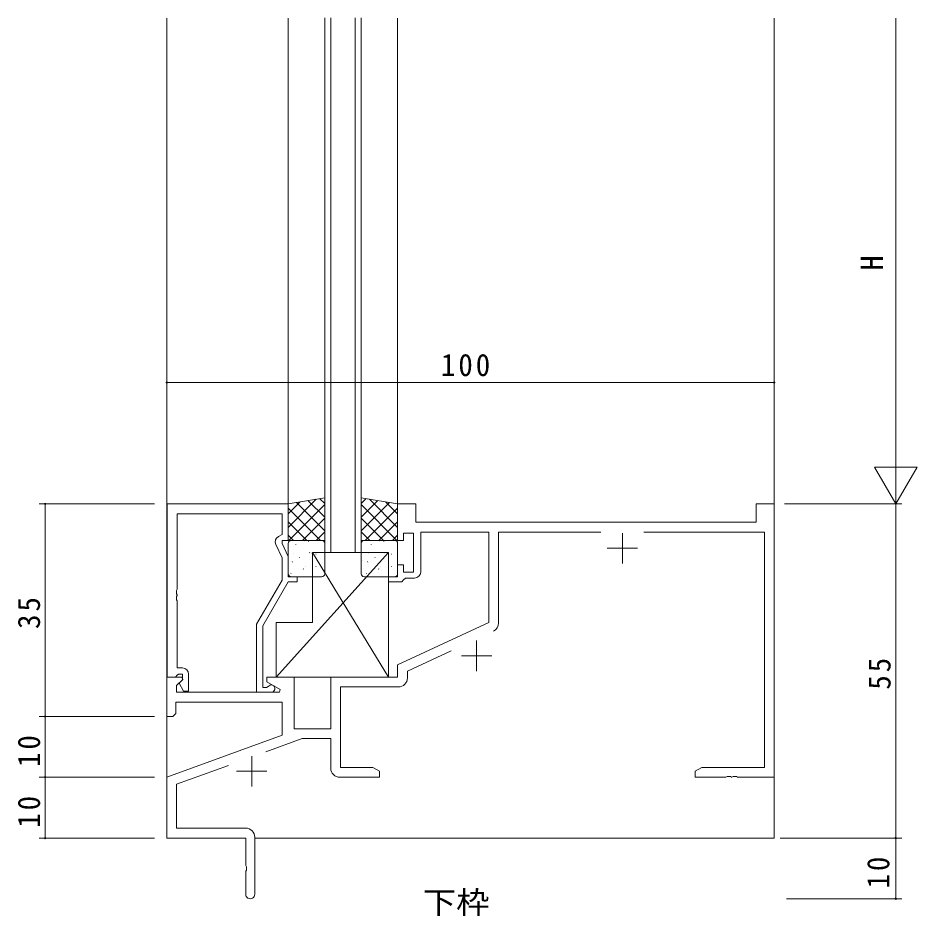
# Model space of a CAD drawing. Units: millimetres on the paper. Extents: x -420 to 373, y -297 to 267.
# Drawn here: x -181.7 to -33.7, y -76.5 to 71.4 of the extents above; entities that cross this region are included whole.
import ezdxf
from ezdxf.enums import TextEntityAlignment as Align

# ---------------------------------------------------------------- set-up
doc = ezdxf.new("R2010")
doc.units = ezdxf.units.MM
doc.layers.add('0-2_YKK_ZWAK', color=3, linetype='Continuous')
for name, color, linetype, lineweight in [('0-3_YKK_11', 7, 'Continuous', 9), ('0-4_YKK_12', 2, 'Continuous', 9), ('0-6_YKK_13', 4, 'Continuous', 9), ('0-7_YKK_D', 6, 'Continuous', 9)]:
    doc.layers.add(name, color=color, linetype=linetype, lineweight=lineweight)
doc.styles.add('ＭＳ ゴシック', font='')
doc.styles.get('ＭＳ ゴシック').set_extended_font_data('MS Gothic')

msp = doc.modelspace()

# ---------------------------------------------------------------- linework, layer by layer
at = {"layer": '0-3_YKK_11'}
for p, q in [((-137.211, -8.647), (-157.111, -8.647)), ((-157.111, -8.647), (-157.111, -37.147)), ((-137.211, -14.647), (-137.211, -8.647)), ((-119.21, -8.647), (-116.21, -8.647)), ((-119.21, -14.647), (-119.21, -8.647)), ((-116.21, -8.647), (-116.21, -11.647)), ((-60.21, -8.647), (-57.21, -8.647)), ((-60.21, -11.647), (-60.21, -8.647)), ((-57.21, -8.647), (-57.21, -53.647)), ((-155.481, -10.277), (-138.211, -10.277)), ((-155.481, -22.689), (-155.481, -10.277)), ((-138.211, -10.277), (-138.211, -13.647)), ((-116.21, -11.647), (-60.21, -11.647)), ((-115.41, -13.277), (-115.41, -19.847)), ((-104.21, -13.277), (-115.41, -13.277)), ((-104.21, -28.153), (-104.21, -13.277)), ((-102.58, -13.277), (-102.58, -28.235)), ((-85.746, -13.277), (-102.58, -13.277)), ((-58.84, -13.277), (-78.674, -13.277)), ((-58.84, -52.017), (-58.84, -13.277)), ((-138.211, -13.647), (-138.838, -14.009)), ((-138.211, -14.647), (-137.211, -14.647)), ((-138.211, -15.147), (-138.211, -14.647)), ((-118.21, -14.647), (-119.21, -14.647)), ((-118.21, -13.447), (-118.21, -14.647)), ((-116.61, -13.447), (-118.21, -13.447)), ((-116.61, -19.847), (-116.61, -13.447)), ((-82.21, -13.447), (-82.21, -18.447)), ((-139.244, -15.298), (-138.211, -17.513)), ((-137.211, -17.292), (-138.211, -15.147)), ((-84.71, -15.947), (-79.71, -15.947)), ((-138.211, -17.513), (-138.211, -21.179)), ((-137.211, -20.647), (-137.211, -17.292)), ((-119.21, -18.647), (-118.21, -18.647)), ((-119.21, -20.647), (-119.21, -18.647)), ((-118.21, -18.647), (-118.21, -19.847)), ((-135.711, -20.647), (-137.211, -20.647)), ((-135.711, -21.447), (-135.711, -20.647)), ((-120.71, -20.647), (-119.21, -20.647)), ((-120.71, -21.447), (-120.71, -20.647)), ((-118.21, -19.847), (-116.61, -19.847)), ((-138.211, -21.179), (-142.411, -28.454)), ((-141.411, -28.722), (-137.211, -21.447)), ((-137.211, -21.447), (-135.711, -21.447)), ((-118.51, -21.447), (-120.71, -21.447)), ((-118.21, -21.147), (-118.51, -21.447)), ((-117.91, -20.847), (-118.21, -21.147)), ((-116.41, -20.847), (-117.91, -20.847)), ((-155.601, -22.872), (-155.481, -22.689)), ((-155.601, -23.422), (-155.601, -22.872)), ((-155.481, -23.606), (-155.601, -23.422)), ((-155.481, -23.689), (-155.481, -23.606)), ((-155.601, -23.872), (-155.481, -23.689)), ((-155.601, -24.422), (-155.601, -23.872)), ((-155.481, -24.606), (-155.601, -24.422)), ((-155.481, -35.647), (-155.481, -24.606)), ((-142.411, -28.454), (-142.411, -39.647)), ((-141.411, -38.847), (-141.411, -28.722)), ((-119.21, -35.147), (-104.21, -28.153)), ((-106.21, -31.147), (-106.21, -36.147)), ((-110.402, -32.839), (-117.58, -36.186)), ((-108.71, -33.647), (-103.71, -33.647)), ((-119.21, -37.147), (-119.21, -35.147)), ((-155.781, -37.147), (-155.481, -36.847)), ((-154.611, -35.647), (-155.481, -35.647)), ((-155.481, -36.847), (-155.281, -36.647)), ((-155.281, -36.647), (-154.611, -36.647)), ((-154.611, -36.647), (-154.611, -37.573)), ((-153.611, -39.447), (-153.611, -36.647)), ((-117.58, -36.186), (-117.58, -37.277)), ((-157.21, -37.147), (-154.734, -37.147)), ((-157.21, -43.647), (-157.21, -37.147)), ((-157.111, -37.147), (-155.781, -37.147)), ((-154.573, -37.535), (-155.58, -38.542)), ((-154.611, -37.573), (-155.185, -38.147)), ((-155.185, -38.147), (-154.434, -39.447)), ((-154.734, -37.147), (-154.573, -37.535)), ((-140.71, -37.147), (-136.21, -37.147)), ((-140.71, -37.947), (-140.71, -37.147)), ((-138.545, -39.197), (-140.71, -37.947)), ((-136.21, -37.147), (-136.21, -45.647)), ((-130.21, -37.147), (-119.21, -37.147)), ((-130.21, -45.647), (-130.21, -37.147)), ((-155.58, -38.542), (-155.58, -39.647)), ((-155.58, -39.647), (-138.665, -39.647)), ((-154.434, -39.447), (-153.611, -39.447)), ((-142.411, -39.647), (-140.011, -39.647)), ((-140.759, -38.847), (-141.411, -38.847)), ((-140.51, -38.714), (-140.759, -38.847)), ((-138.665, -39.647), (-138.545, -39.197)), ((-128.58, -38.777), (-128.58, -52.017)), ((-119.08, -38.777), (-128.58, -38.777)), ((-155.71, -41.277), (-155.71, -43.147)), ((-138.21, -41.277), (-155.71, -41.277)), ((-138.21, -46.732), (-138.21, -41.277)), ((-156.21, -43.647), (-157.21, -43.647)), ((-155.71, -43.147), (-156.21, -43.647)), ((-136.21, -45.647), (-130.21, -45.647)), ((-157.21, -53.647), (-138.21, -46.732)), ((-134.942, -47.277), (-140.889, -49.442)), ((-130.21, -47.277), (-134.942, -47.277)), ((-130.21, -52.147), (-130.21, -47.277)), ((-143.21, -50.147), (-143.21, -55.147)), ((-147.048, -51.683), (-155.58, -54.789)), ((-145.71, -52.647), (-140.71, -52.647)), ((-128.58, -52.017), (-123.301, -52.017)), ((-123.301, -52.017), (-122.21, -52.647)), ((-122.21, -52.647), (-122.21, -53.647)), ((-70.21, -52.647), (-69.119, -52.017)), ((-70.21, -53.647), (-70.21, -52.647)), ((-69.119, -52.017), (-58.84, -52.017)), ((-157.21, -63.647), (-157.21, -53.647)), ((-122.21, -53.647), (-128.71, -53.647)), ((-65.168, -53.647), (-70.21, -53.647)), ((-64.985, -53.527), (-65.168, -53.647)), ((-64.435, -53.527), (-64.985, -53.527)), ((-64.251, -53.647), (-64.435, -53.527)), ((-64.168, -53.647), (-64.251, -53.647)), ((-63.985, -53.527), (-64.168, -53.647)), ((-63.435, -53.527), (-63.985, -53.527)), ((-63.251, -53.647), (-63.435, -53.527)), ((-57.21, -53.647), (-63.251, -53.647)), ((-155.58, -54.789), (-155.58, -62.017)), ((-155.58, -62.017), (-144.21, -62.017)), ((-142.71, -63.517), (-142.71, -72.897)), ((-144.21, -63.647), (-157.21, -63.647)), ((-144.21, -68.189), (-144.21, -63.647)), ((-144.09, -68.372), (-144.21, -68.189)), ((-144.21, -69.106), (-144.09, -68.922)), ((-144.21, -72.897), (-144.21, -69.106)), ((-144.09, -68.922), (-144.09, -68.372))]:
    msp.add_line(p, q, dxfattribs=at)
for centre, radius, start, end in [((-138.338, -14.875), 1, 120.00002, 205.00002), ((-116.41, -19.847), 1, 270, 359.99998), ((-104.08, -28.235), 1.5, 294.99998, 359.99998), ((-154.611, -36.647), 1, 0, 89.99998), ((-140.011, -39.047), 0.6, 270.00002, 146.25102), ((-119.08, -37.277), 1.5, 270, 359.99998), ((-128.71, -52.147), 1.5, 180, 269.99998), ((-144.21, -63.517), 1.5, 0, 89.99998), ((-143.46, -72.897), 0.75, 179.99998, 0)]:
    msp.add_arc(centre, radius, start, end, dxfattribs=at)
at = {"layer": '0-4_YKK_12'}
for p, q in [((-157.211, -63.647), (-157.211, 71.349)), ((-137.211, -8.647), (-137.211, 71.349)), ((-131.211, -16.647), (-131.211, 71.373)), ((-130.211, -16.647), (-130.211, 71.373)), ((-126.211, -16.647), (-126.211, 71.373)), ((-125.211, -16.647), (-125.211, 71.373)), ((-119.211, -8.647), (-119.211, 71.349)), ((-57.211, -63.647), (-57.211, 71.349)), ((-125.211, -16.647), (-131.211, -16.647)), ((-142.71, -63.647), (-57.211, -63.647))]:
    msp.add_line(p, q, dxfattribs=at)
at = {"layer": '0-6_YKK_13'}
for p, q in [((-131.211, -7.647), (-137.211, -8.647)), ((-132.587, -7.877), (-137.211, -12.5)), ((-135.281, -8.326), (-137.211, -10.255)), ((-137.211, -8.647), (-137.211, -14.647)), ((-131.211, -8.745), (-137.113, -14.647)), ((-135.857, -8.422), (-131.211, -13.068)), ((-133.933, -8.101), (-131.211, -10.823)), ((-132.009, -7.78), (-131.211, -8.578)), ((-131.211, -14.647), (-131.211, -7.647)), ((-125.211, -7.647), (-119.211, -8.647)), ((-125.211, -14.647), (-125.211, -7.647)), ((-124.414, -7.78), (-125.211, -8.578)), ((-122.489, -8.101), (-125.211, -10.823)), ((-120.565, -8.422), (-125.211, -13.068)), ((-125.211, -8.745), (-119.309, -14.647)), ((-123.835, -7.877), (-119.211, -12.5)), ((-121.141, -8.326), (-119.211, -10.255)), ((-119.211, -8.647), (-119.211, -14.647)), ((-137.211, -9.313), (-131.877, -14.647)), ((-119.211, -9.313), (-124.545, -14.647)), ((-137.211, -11.558), (-134.122, -14.647)), ((-131.211, -10.99), (-134.868, -14.647)), ((-125.211, -10.99), (-121.554, -14.647)), ((-119.211, -11.558), (-122.3, -14.647)), ((-131.211, -13.236), (-132.623, -14.647)), ((-125.211, -13.236), (-123.799, -14.647)), ((-137.211, -13.803), (-136.367, -14.647)), ((-137.211, -14.647), (-131.211, -14.647)), ((-136.711, -14.647), (-131.711, -14.647)), ((-134.584, -14.742), (-134.577, -14.749)), ((-119.211, -14.647), (-125.211, -14.647)), ((-124.711, -14.647), (-119.711, -14.647)), ((-122.184, -14.742), (-122.177, -14.749)), ((-119.211, -13.803), (-120.055, -14.647)), ((-137.211, -20.147), (-137.211, -15.147)), ((-135.976, -15.268), (-135.933, -15.292)), ((-133.9, -14.836), (-133.856, -14.86)), ((-131.211, -15.147), (-131.211, -20.147)), ((-125.211, -20.147), (-125.211, -15.147)), ((-123.576, -15.268), (-123.533, -15.292)), ((-121.5, -14.836), (-121.456, -14.86)), ((-119.211, -15.147), (-119.211, -20.147)), ((-120.711, -16.649), (-139.211, -37.147)), ((-136.403, -16.725), (-136.397, -16.732)), ((-135.333, -17.46), (-135.29, -17.484)), ((-133.685, -16.614), (-133.639, -16.703)), ((-133.309, -16.725), (-133.265, -16.749)), ((-133.211, -16.649), (-120.711, -37.147)), ((-132.642, -16.91), (-132.636, -16.917)), ((-131.232, -16.293), (-131.211, -16.304)), ((-124.003, -16.725), (-123.996, -16.732)), ((-122.933, -17.46), (-122.89, -17.484)), ((-121.285, -16.614), (-121.239, -16.703)), ((-120.909, -16.725), (-120.865, -16.749)), ((-120.711, -16.649), (-120.711, -37.147)), ((-120.242, -16.91), (-120.236, -16.917)), ((-136.575, -18.139), (-136.528, -18.227)), ((-134.428, -18.93), (-134.422, -18.937)), ((-132.666, -18.917), (-132.622, -18.941)), ((-125.01, -17.892), (-124.966, -17.916)), ((-124.175, -18.139), (-124.128, -18.227)), ((-122.028, -18.93), (-122.022, -18.937)), ((-120.266, -18.917), (-120.222, -18.941)), ((-136.767, -20.084), (-136.723, -20.107)), ((-131.711, -20.647), (-136.711, -20.647)), ((-134.742, -19.349), (-134.698, -19.373)), ((-119.711, -20.647), (-124.711, -20.647)), ((-124.367, -20.084), (-124.323, -20.107)), ((-122.342, -19.349), (-122.298, -19.373)), ((-139.211, -37.147), (-139.211, -28.147)), ((-120.711, -37.147), (-139.211, -37.147))]:
    msp.add_line(p, q, dxfattribs=at)
msp.add_lwpolyline([(-139.211, -28.147), (-133.211, -28.147), (-133.211, -16.649), (-120.711, -16.649)], dxfattribs=at)
for centre, start, end in [((-136.711, -15.147), 90, 180), ((-131.711, -15.147), 0, 90), ((-124.711, -15.147), 90, 180), ((-119.711, -15.147), 0, 90), ((-136.711, -20.147), 179.99998, 269.99998), ((-131.711, -20.147), 270, 0), ((-124.711, -20.147), 179.99998, 269.99998), ((-119.711, -20.147), 270, 0)]:
    msp.add_arc(centre, 0.5, start, end, dxfattribs=at)
at = {"layer": '0-7_YKK_D'}
for p, q in [((-37.211, -1.647), (-37.211, 71.349)), ((-57.211, 11.353), (-157.211, 11.353)), ((-37.211, -8.647), (-37.211, 3.477)), ((-33.711, -2.585), (-40.711, -2.585)), ((-37.211, -8.647), (-40.711, -2.585)), ((-37.211, -8.647), (-33.711, -2.585)), ((-159.211, -8.647), (-178.211, -8.647)), ((-177.211, -8.647), (-177.211, -43.647)), ((-55.51, -8.647), (-36.211, -8.647)), ((-55.211, -8.647), (-36.211, -8.647)), ((-37.211, -63.647), (-37.211, -8.647)), ((-159.211, -43.647), (-178.211, -43.647)), ((-159.211, -43.647), (-178.211, -43.647)), ((-177.211, -43.647), (-177.211, -53.647)), ((-159.211, -53.647), (-178.211, -53.647)), ((-159.211, -53.647), (-178.211, -53.647)), ((-177.211, -53.647), (-177.211, -63.647)), ((-159.211, -63.647), (-178.211, -63.647)), ((-56.211, -63.647), (-36.211, -63.647)), ((-56.211, -63.647), (-36.211, -63.647)), ((-37.211, -63.647), (-37.211, -73.647)), ((-55.211, -73.647), (-36.211, -73.647))]:
    msp.add_line(p, q, dxfattribs=at)
for centre, start, end in [((-157.211, 11.353), 0, 180), ((-157.211, 11.353), 180, 0), ((-57.211, 11.353), 0, 180), ((-57.211, 11.353), 180, 0), ((-177.211, -8.647), 90, 270), ((-177.211, -8.647), 270, 90), ((-177.211, -43.647), 90, 270), ((-177.211, -43.647), 90, 270), ((-177.211, -43.647), 270, 90), ((-177.211, -43.647), 270, 90), ((-177.211, -53.647), 90, 270), ((-177.211, -53.647), 90, 270), ((-177.211, -53.647), 270, 90), ((-177.211, -53.647), 270, 90), ((-177.211, -63.647), 90, 270), ((-177.211, -63.647), 270, 90), ((-37.211, -63.647), 90, 270), ((-37.211, -63.647), 90, 270), ((-37.211, -63.647), 270, 90), ((-37.211, -63.647), 270, 90), ((-37.211, -73.647), 90, 270), ((-37.211, -73.647), 270, 90)]:
    msp.add_arc(centre, 0.106, start, end, dxfattribs=at)

# ---------------------------------------------------------------- texts
at = {"layer": '0-2_YKK_ZWAK', "style": 'ＭＳ ゴシック', "width": 1.1}
msp.add_text('下枠', height=3.666, dxfattribs=at).set_placement((-115.075, -77.187), align=Align.BOTTOM_LEFT)
at = {"layer": '0-7_YKK_D', "color": 3, "style": 'ＭＳ ゴシック'}
msp.add_text('H', height=3.666, rotation=90, dxfattribs=at).set_placement((-38.211, 29.804), align=Align.BOTTOM_LEFT)
at = {"layer": '0-7_YKK_D', "color": 3, "insert": (-112.072, 12.353), "char_height": 3.666, "attachment_point": 7, "style": 'ＭＳ ゴシック'}
msp.add_mtext('\\T1.21;\\W0.95;100', dxfattribs=at)
at = {"layer": '0-7_YKK_D', "color": 3, "char_height": 3.666, "attachment_point": 7, "rotation": 90, "style": 'ＭＳ ゴシック'}
for s, insert in [('\\T1.21;\\W0.95;35', (-178.011, -29.217)), ('\\T1.21;\\W0.95;55', (-38.011, -39.217)), ('\\T1.21;\\W0.95;10', (-178.011, -51.949)), ('\\T1.21;\\W0.95;10', (-178.011, -61.949)), ('\\T1.21;\\W0.95;10', (-38.211, -71.949))]:
    msp.add_mtext(s, dxfattribs=dict(at, insert=insert))

doc.saveas('drawing.dxf')
